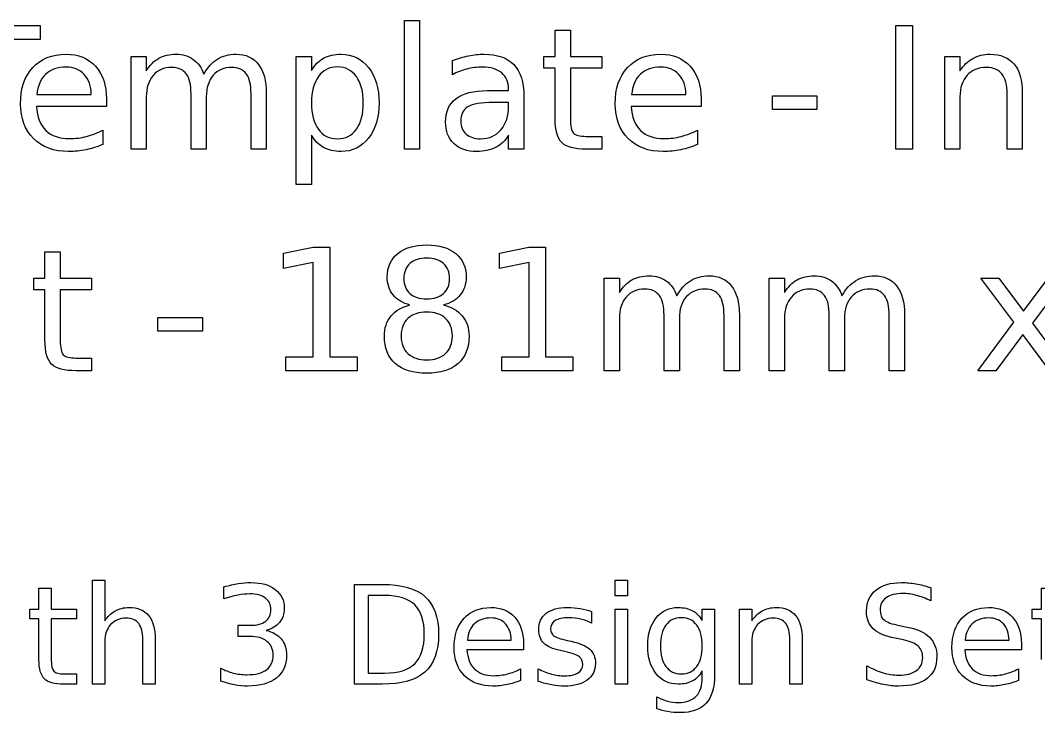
# Model space of a CAD drawing. Extents: x -140 to 352, y 0 to 216.
# Drawn here: x -78.82 to -34.74, y 185.63 to 215.6 of the extents above; entities that cross this region are included whole.
import ezdxf

# ---------------------------------------------------------------- set-up
doc = ezdxf.new("R2010")
doc.units = 0
doc.layers.add('Design_Template', color=7, linetype='CONTINUOUS')

msp = doc.modelspace()

# ---------------------------------------------------------------- linework, layer by layer
at = {"layer": 'Design_Template', "color": 7}
for points in [[(-62.196253, 215.602555), (-61.537, 215.602555), (-61.537, 210.027563), (-62.196253, 210.027563)], [(-82.486214, 215.376832), (-77.961014, 215.376832), (-77.961014, 214.767739), (-79.859949, 214.767739), (-79.859949, 210.027563), (-80.587278, 210.027563), (-80.587278, 214.767739), (-82.486214, 214.767739)], [(-40.913837, 215.376832), (-40.190092, 215.376832), (-40.190092, 210.027563), (-40.913837, 210.027563)], [(-46.263101, 212.331367), (-44.331918, 212.331367), (-44.331918, 211.743772), (-46.263101, 211.743772)], [(-67.323388, 201.041102), (-66.141028, 201.041102), (-66.141028, 205.122024), (-67.427292, 204.864055), (-67.427292, 205.523309), (-66.148197, 205.781277), (-65.424449, 205.781277), (-65.424449, 201.041102), (-64.242093, 201.041102), (-64.242093, 200.432009), (-67.323388, 200.432009)], [(-57.979183, 201.041102), (-56.796827, 201.041102), (-56.796827, 205.122024), (-58.083087, 204.864055), (-58.083087, 205.523309), (-56.803992, 205.781277), (-56.080247, 205.781277), (-56.080247, 201.041102), (-54.897891, 201.041102), (-54.897891, 200.432009), (-57.979183, 200.432009)], [(-33.550975, 204.444856), (-35.002049, 202.492176), (-33.475734, 200.432009), (-34.253223, 200.432009), (-35.421249, 202.008484), (-36.589275, 200.432009), (-37.366762, 200.432009), (-35.8082, 202.531588), (-37.234195, 204.444856), (-36.456708, 204.444856), (-35.392586, 203.015279), (-34.328464, 204.444856)], [(-72.862546, 202.735813), (-70.931366, 202.735813), (-70.931366, 202.148217), (-72.862546, 202.148217)], [(-53.073505, 191.365355), (-52.541032, 191.365355), (-52.541032, 190.691081), (-53.073505, 190.691081)], [(-53.073505, 190.103623), (-52.541032, 190.103623), (-52.541032, 186.862477), (-53.073505, 186.862477)]]:
    msp.add_lwpolyline(points, close=True, dxfattribs=at)
for points in [[(-55.671794, 211.349653), (-55.671794, 213.528056), (-56.155488, 213.528056), (-56.155488, 214.040411), (-55.671794, 214.040411), (-55.671794, 215.179772), (-55.00896, 215.179772)], [(-55.00896, 215.179772), (-55.00896, 214.040411), (-53.651041, 214.040411), (-53.651041, 213.528056), (-55.00896, 213.528056), (-55.00896, 211.349653)], [(-73.367734, 212.295539), (-73.367734, 210.027563), (-74.030572, 210.027563), (-74.030572, 214.040411), (-73.367734, 214.040411), (-73.367734, 213.416986)], [(-66.216265, 210.62949), (-66.216265, 208.501248), (-66.879103, 208.501248), (-66.879103, 214.040411), (-66.216265, 214.040411), (-66.216265, 213.431318)], [(-60.118177, 213.24859), (-60.118177, 213.857683)], [(-38.140665, 212.295539), (-38.140665, 210.027563), (-38.803502, 210.027563), (-38.803502, 214.040411), (-38.140665, 214.040411), (-38.140665, 213.416986)], [(-58.606193, 212.560673), (-57.681805, 212.560673), (-57.681805, 212.625165)], [(-75.094691, 212.1988), (-75.094691, 211.876339), (-78.125824, 211.876339)], [(-78.104326, 212.388694), (-75.753944, 212.392278)], [(-70.770133, 212.295539), (-70.770133, 210.027563), (-71.43297, 210.027563), (-71.43297, 212.428106)], [(-68.172531, 212.449603), (-68.172531, 210.027563), (-68.835369, 210.027563), (-68.835369, 212.428106)], [(-57.022552, 212.317036), (-57.022552, 210.027563), (-57.681805, 210.027563), (-57.681805, 210.636656)], [(-49.347981, 212.1988), (-49.347981, 211.876339), (-52.379114, 211.876339)], [(-52.357616, 212.388694), (-50.007234, 212.392278)], [(-35.44274, 212.449603), (-35.44274, 210.027563), (-36.101994, 210.027563), (-36.101994, 212.428106)], [(-57.681805, 211.897837), (-57.681805, 212.044735), (-58.337475, 212.044735)], [(-75.248756, 210.855213), (-75.248756, 210.231788)], [(-49.502046, 210.855213), (-49.502046, 210.231788)], [(-54.328208, 210.57933), (-53.651041, 210.57933), (-53.651041, 210.027563), (-54.328208, 210.027563)], [(-77.756791, 201.754099), (-77.756791, 203.932501), (-78.240481, 203.932501), (-78.240481, 204.444856), (-77.756791, 204.444856), (-77.756791, 205.584218), (-77.093953, 205.584218)], [(-77.093953, 205.584218), (-77.093953, 204.444856), (-75.736034, 204.444856), (-75.736034, 203.932501), (-77.093953, 203.932501), (-77.093953, 201.754099)], [(-52.88788, 202.699984), (-52.88788, 200.432009), (-53.550718, 200.432009), (-53.550718, 204.444856), (-52.88788, 204.444856), (-52.88788, 203.821431)], [(-45.736411, 202.699984), (-45.736411, 200.432009), (-46.399249, 200.432009), (-46.399249, 204.444856), (-45.736411, 204.444856), (-45.736411, 203.821431)], [(-50.290278, 202.699984), (-50.290278, 200.432009), (-50.953116, 200.432009), (-50.953116, 202.832551)], [(-47.692677, 202.854049), (-47.692677, 200.432009), (-48.355511, 200.432009), (-48.355511, 202.832551)], [(-43.13881, 202.699984), (-43.13881, 200.432009), (-43.801647, 200.432009), (-43.801647, 202.832551)], [(-40.541208, 202.854049), (-40.541208, 200.432009), (-41.204042, 200.432009), (-41.204042, 202.832551)], [(-76.413201, 200.983775), (-75.736034, 200.983775), (-75.736034, 200.432009), (-76.413201, 200.432009)], [(-75.165391, 188.694303), (-75.165391, 186.862477), (-75.700759, 186.862477), (-75.700759, 191.365355), (-75.165391, 191.365355), (-75.165391, 189.600088)], [(-78.01586, 187.930319), (-78.01586, 189.689798), (-78.406537, 189.689798), (-78.406537, 190.103623), (-78.01586, 190.103623), (-78.01586, 191.023877), (-77.480495, 191.023877)], [(-77.480495, 191.023877), (-77.480495, 190.103623), (-76.383713, 190.103623), (-76.383713, 189.689798), (-77.480495, 189.689798), (-77.480495, 187.930319)], [(-70.0085, 190.555068), (-70.0085, 191.075967)], [(-64.348067, 191.18304), (-63.147106, 191.18304)], [(-63.147106, 186.862477), (-64.348067, 186.862477), (-64.348067, 191.18304)], [(-39.405715, 191.04124), (-39.405715, 190.471146)], [(-34.619226, 187.930319), (-34.619226, 189.689798), (-35.0099, 189.689798), (-35.0099, 190.103623), (-34.619226, 190.103623), (-34.619226, 191.023877), (-34.083858, 191.023877)], [(-63.763504, 190.702656), (-63.763504, 187.342861), (-63.057394, 187.342861)], [(-63.057394, 190.702656), (-63.763504, 190.702656)], [(-54.09794, 190.008125), (-54.09794, 189.50459)], [(-49.29699, 189.611663), (-49.29699, 190.103623), (-48.764518, 190.103623), (-48.764518, 187.264726)], [(-47.152627, 188.694303), (-47.152627, 186.862477), (-47.687992, 186.862477), (-47.687992, 190.103623), (-47.152627, 190.103623), (-47.152627, 189.600088)], [(-68.888568, 188.931601), (-69.392101, 188.931601), (-69.392101, 189.411986), (-68.865415, 189.411986)], [(-40.774521, 189.406198), (-40.421468, 189.333851)], [(-72.9863, 188.81874), (-72.9863, 186.862477), (-73.518772, 186.862477), (-73.518772, 188.801377)], [(-59.468981, 188.769544), (-57.570596, 188.772437)], [(-55.151313, 188.757969), (-54.968997, 188.717454)], [(-44.973533, 188.81874), (-44.973533, 186.862477), (-45.506009, 186.862477), (-45.506009, 188.801377)], [(-40.592206, 188.778226), (-40.948151, 188.847679)], [(-37.915367, 188.769544), (-36.016981, 188.772437)], [(-57.038124, 188.616168), (-57.038124, 188.355719), (-59.486345, 188.355719)], [(-55.258388, 188.271797), (-55.443596, 188.315205)], [(-35.484506, 188.616168), (-35.484506, 188.355719), (-37.93273, 188.355719)], [(-70.138724, 186.992702), (-70.138724, 187.557008)], [(-57.162559, 187.530963), (-57.162559, 187.027428)], [(-56.401469, 186.981126), (-56.401469, 187.530963)], [(-49.29699, 187.169228), (-49.29699, 187.432571)], [(-42.169369, 187.053473), (-42.169369, 187.6554)], [(-35.608944, 187.530963), (-35.608944, 187.027428)], [(-76.930656, 187.308134), (-76.383713, 187.308134), (-76.383713, 186.862477), (-76.930656, 186.862477)], [(-51.270616, 185.800423), (-51.270616, 186.318427)]]:
    msp.add_lwpolyline(points, dxfattribs=at)
for points in [[(-78.283474, 213.556719), (-77.92757, 213.943668), (-77.448657, 214.137145), (-76.84673, 214.137149)], [(-76.84673, 214.137149), (-76.306909, 214.137145), (-75.880546, 213.962777), (-75.567635, 213.614046)], [(-73.367734, 213.416986), (-73.217253, 213.663008), (-73.036917, 213.844542), (-72.826718, 213.961587)], [(-72.826718, 213.961587), (-72.616522, 214.078624), (-72.366914, 214.137145), (-72.07789, 214.137149)], [(-72.07789, 214.137149), (-71.786485, 214.137145), (-71.539266, 214.063098), (-71.336232, 213.915009)], [(-71.336232, 213.915009), (-71.130816, 213.766912), (-70.979139, 213.551938), (-70.881205, 213.270087)], [(-70.881205, 213.270087), (-70.716394, 213.56627), (-70.519336, 213.784827), (-70.290023, 213.925758)], [(-70.290023, 213.925758), (-70.060725, 214.066681), (-69.790811, 214.137145), (-69.480289, 214.137149)], [(-69.480289, 214.137149), (-69.06229, 214.137145), (-68.739829, 213.990246), (-68.512905, 213.696452)], [(-66.216265, 213.431318), (-66.07773, 213.670174), (-65.903362, 213.84693), (-65.693163, 213.961587)], [(-65.693163, 213.961587), (-65.480579, 214.078624), (-65.227387, 214.137145), (-64.933587, 214.137149)], [(-64.933587, 214.137149), (-64.446316, 214.137145), (-64.051004, 213.943668), (-63.74765, 213.556719)], [(-60.118177, 213.857683), (-59.87693, 213.950834), (-59.642844, 214.020103), (-59.415927, 214.065491)], [(-59.415927, 214.065491), (-59.189013, 214.113259), (-58.968068, 214.137145), (-58.753093, 214.137149)], [(-58.753093, 214.137149), (-58.172664, 214.137145), (-57.739135, 213.986663), (-57.4525, 213.685703)], [(-52.53676, 213.556719), (-52.18086, 213.943668), (-51.701947, 214.137145), (-51.10002, 214.137149)], [(-51.10002, 214.137149), (-50.560199, 214.137145), (-50.133832, 213.962777), (-49.820922, 213.614046)], [(-38.140665, 213.416986), (-37.983019, 213.658231), (-37.797902, 213.83857), (-37.585315, 213.958004)], [(-37.585315, 213.958004), (-37.370343, 214.07743), (-37.123123, 214.137145), (-36.843656, 214.137149)], [(-36.843656, 214.137149), (-36.38266, 214.137145), (-36.033925, 213.993829), (-35.797448, 213.707201)], [(-78.813741, 211.994575), (-78.813741, 212.651437), (-78.636985, 213.172151), (-78.283474, 213.556719)], [(-76.839565, 213.578216), (-77.20741, 213.578213), (-77.502403, 213.474309), (-77.72454, 213.266504)], [(-76.05849, 213.255756), (-76.25436, 213.470726), (-76.514717, 213.578213), (-76.839565, 213.578216)], [(-75.567635, 213.614046), (-75.252344, 213.267695), (-75.094694, 212.795947), (-75.094691, 212.1988)], [(-72.267784, 213.563885), (-72.604581, 213.563881), (-72.872103, 213.449229), (-73.070353, 213.219926)], [(-71.637193, 213.284419), (-71.773348, 213.470726), (-71.983544, 213.563881), (-72.267784, 213.563885)], [(-69.663017, 213.563885), (-70.004591, 213.563881), (-70.274505, 213.450423), (-70.472752, 213.22351)], [(-69.039592, 213.284419), (-69.17575, 213.470726), (-69.383557, 213.563881), (-69.663017, 213.563885)], [(-68.512905, 213.696452), (-68.285995, 213.405039), (-68.172538, 212.989424), (-68.172531, 212.449603)], [(-65.09482, 213.585382), (-65.443555, 213.585379), (-65.718245, 213.44684), (-65.918884, 213.169766)], [(-64.274333, 213.169766), (-64.472591, 213.44684), (-64.746085, 213.585379), (-65.09482, 213.585382)], [(-63.74765, 213.556719), (-63.441912, 213.169763), (-63.289042, 212.660992), (-63.289039, 212.030404)], [(-59.491167, 213.49581), (-59.708531, 213.440869), (-59.917535, 213.358462), (-60.118177, 213.24859)], [(-58.821165, 213.578216), (-59.050474, 213.578213), (-59.273807, 213.550746), (-59.491167, 213.49581)], [(-57.982767, 213.327414), (-58.181025, 213.494612), (-58.460488, 213.578213), (-58.821165, 213.578216)], [(-57.4525, 213.685703), (-57.165871, 213.384736), (-57.022555, 212.928514), (-57.022552, 212.317036)], [(-53.067031, 211.994575), (-53.067031, 212.651437), (-52.890275, 213.172151), (-52.53676, 213.556719)], [(-51.092851, 213.578216), (-51.4607, 213.578213), (-51.755689, 213.474309), (-51.97783, 213.266504)], [(-50.31178, 213.255756), (-50.50765, 213.470726), (-50.768007, 213.578213), (-51.092851, 213.578216)], [(-49.820922, 213.614046), (-49.50563, 213.267695), (-49.347984, 212.795947), (-49.347981, 212.1988)], [(-36.990553, 213.563885), (-37.346456, 213.563881), (-37.627119, 213.450423), (-37.832534, 213.22351)], [(-36.324134, 213.280836), (-36.47223, 213.469532), (-36.694371, 213.563881), (-36.990553, 213.563885)], [(-35.797448, 213.707201), (-35.560981, 213.422954), (-35.442747, 213.003755), (-35.44274, 212.449603)], [(-77.72454, 213.266504), (-77.944292, 213.058693), (-78.070886, 212.76609), (-78.104326, 212.388694)], [(-75.753944, 212.392277), (-75.758742, 212.752953), (-75.86024, 213.040778), (-76.05849, 213.255756)], [(-73.070353, 213.219926), (-73.268611, 212.993007), (-73.367738, 212.684878), (-73.367734, 212.295539)], [(-71.43297, 212.428106), (-71.432974, 212.815056), (-71.501049, 213.100493), (-71.637193, 213.284419)], [(-70.472752, 213.22351), (-70.671009, 212.996589), (-70.770136, 212.687266), (-70.770133, 212.295539)], [(-68.835369, 212.428106), (-68.835372, 212.812667), (-68.903448, 213.098105), (-69.039592, 213.284419)], [(-65.918884, 213.169766), (-66.117142, 212.895074), (-66.216269, 212.515287), (-66.216265, 212.030404)], [(-63.973371, 212.030404), (-63.973375, 212.515287), (-64.073694, 212.895074), (-64.274333, 213.169766)], [(-57.681805, 212.625165), (-57.681809, 212.928514), (-57.782128, 213.162597), (-57.982767, 213.327414)], [(-51.97783, 213.266504), (-52.197582, 213.058693), (-52.324176, 212.76609), (-52.357616, 212.388694)], [(-50.007234, 212.392277), (-50.012032, 212.752953), (-50.11353, 213.040778), (-50.31178, 213.255756)], [(-37.832534, 213.22351), (-38.037957, 212.996589), (-38.140665, 212.687266), (-38.140665, 212.295539)], [(-36.101994, 212.428106), (-36.101997, 212.80789), (-36.176045, 213.092133), (-36.324134, 213.280836)], [(-59.960528, 212.216715), (-59.657178, 212.446018), (-59.205731, 212.56067), (-58.606193, 212.560673)], [(-60.411974, 211.195588), (-60.411974, 211.647032), (-60.261493, 211.987407), (-59.960528, 212.216715)], [(-78.254811, 210.482591), (-78.627432, 210.855212), (-78.813741, 211.359206), (-78.813741, 211.994575)], [(-78.125824, 211.876339), (-78.097144, 211.422504), (-77.961014, 211.076157), (-77.717375, 210.837298)], [(-66.216265, 212.030404), (-66.216269, 211.545517), (-66.117142, 211.164535), (-65.918884, 210.887459)], [(-64.274333, 210.887459), (-64.073694, 211.164535), (-63.973375, 211.545517), (-63.973371, 212.030404)], [(-63.289039, 212.030404), (-63.289042, 211.399812), (-63.441912, 210.891041), (-63.74765, 210.504089)], [(-59.44459, 211.862007), (-59.650013, 211.740187), (-59.75272, 211.532379), (-59.75272, 211.238583)], [(-58.337475, 212.044735), (-58.870134, 212.044734), (-59.239171, 211.983824), (-59.44459, 211.862007)], [(-58.015015, 210.862379), (-57.792878, 211.122735), (-57.681809, 211.467887), (-57.681805, 211.897837)], [(-52.508097, 210.482591), (-52.880719, 210.855212), (-53.067031, 211.359206), (-53.067031, 211.994575)], [(-52.379114, 211.876339), (-52.350469, 211.422504), (-52.2143, 211.076157), (-51.970661, 210.837298)], [(-60.050101, 210.267617), (-60.291349, 210.499311), (-60.411974, 210.808635), (-60.411974, 211.195588)], [(-59.75272, 211.238583), (-59.75272, 211.004499), (-59.676288, 210.818189), (-59.523415, 210.679651)], [(-55.381581, 210.310612), (-55.575059, 210.5017), (-55.671798, 210.848046), (-55.671794, 211.349653)], [(-55.00896, 211.349653), (-55.00896, 211.022414), (-54.964771, 210.812217), (-54.876393, 210.719063)], [(-77.717375, 210.837298), (-77.471351, 210.600827), (-77.129781, 210.482591), (-76.692665, 210.482591)], [(-75.958171, 210.575747), (-75.719312, 210.63785), (-75.482842, 210.731005), (-75.248756, 210.855213)], [(-65.918884, 210.887459), (-65.718245, 210.61277), (-65.443555, 210.475425), (-65.09482, 210.475425)], [(-65.09482, 210.475425), (-64.746085, 210.475425), (-64.472591, 210.61277), (-64.274333, 210.887459)], [(-58.892825, 210.475425), (-58.527371, 210.475425), (-58.234767, 210.604409), (-58.015015, 210.862379)], [(-51.970661, 210.837298), (-51.724638, 210.600827), (-51.383068, 210.482591), (-50.945955, 210.482591)], [(-50.211461, 210.575747), (-49.972602, 210.63785), (-49.736132, 210.731005), (-49.502046, 210.855213)], [(-76.732077, 209.923659), (-77.372224, 209.923659), (-77.879801, 210.10997), (-78.254811, 210.482591)], [(-76.692665, 210.482591), (-76.439476, 210.482591), (-76.194645, 210.513643), (-75.958171, 210.575747)], [(-65.693163, 210.095638), (-65.903362, 210.212679), (-66.07773, 210.39063), (-66.216265, 210.62949)], [(-63.74765, 210.504089), (-64.051004, 210.117135), (-64.446316, 209.923659), (-64.933587, 209.923659)], [(-59.523415, 210.679651), (-59.368157, 210.5435), (-59.157962, 210.475425), (-58.892825, 210.475425)], [(-57.681805, 210.636656), (-57.83229, 210.393019), (-58.019795, 210.212679), (-58.24432, 210.095638)], [(-54.328208, 210.027563), (-54.836981, 210.027563), (-55.188104, 210.121913), (-55.381581, 210.310612)], [(-54.876393, 210.719063), (-54.785627, 210.625907), (-54.602899, 210.579329), (-54.328208, 210.57933)], [(-50.985367, 209.923659), (-51.625511, 209.923659), (-52.133087, 210.10997), (-52.508097, 210.482591)], [(-50.945955, 210.482591), (-50.692766, 210.482591), (-50.447935, 210.513643), (-50.211461, 210.575747)], [(-75.976085, 210.002483), (-76.2245, 209.949934), (-76.4765, 209.923659), (-76.732077, 209.923659)], [(-75.248756, 210.231788), (-75.48523, 210.131467), (-75.727673, 210.055032), (-75.976085, 210.002483)], [(-64.933587, 209.923659), (-65.227387, 209.923659), (-65.480579, 209.980985), (-65.693163, 210.095638)], [(-59.068388, 209.923659), (-59.479226, 209.923659), (-59.806466, 210.038312), (-60.050101, 210.267617)], [(-58.24432, 210.095638), (-58.468849, 209.980985), (-58.74354, 209.923659), (-59.068388, 209.923659)], [(-50.229375, 210.002483), (-50.47779, 209.949934), (-50.729787, 209.923659), (-50.985367, 209.923659)], [(-49.502046, 210.231788), (-49.73852, 210.131467), (-49.980963, 210.055032), (-50.229375, 210.002483)], [(-62.482885, 205.505394), (-62.177147, 205.753803), (-61.75914, 205.878011), (-61.22887, 205.878016)], [(-61.22887, 205.878016), (-60.696217, 205.878011), (-60.278211, 205.753803), (-59.974857, 205.505394)], [(-62.937916, 204.491434), (-62.937916, 204.918989), (-62.786239, 205.256975), (-62.482885, 205.505394)], [(-59.974857, 205.505394), (-59.671507, 205.256975), (-59.519831, 204.918989), (-59.519827, 204.491434)], [(-61.959783, 205.071864), (-62.131762, 204.9166), (-62.217752, 204.700432), (-62.217752, 204.423359)], [(-61.22887, 205.304752), (-61.54178, 205.304747), (-61.785415, 205.227118), (-61.959783, 205.071864)], [(-60.501544, 205.071864), (-60.675912, 205.227118), (-60.918355, 205.304747), (-61.22887, 205.304752)], [(-60.236407, 204.423359), (-60.23641, 204.700432), (-60.324788, 204.9166), (-60.501544, 205.071864)], [(-62.679947, 203.713945), (-62.851926, 203.926526), (-62.937916, 204.185689), (-62.937916, 204.491434)], [(-62.217752, 204.423359), (-62.217752, 204.146277), (-62.131762, 203.930109), (-61.959783, 203.774854)], [(-60.501544, 203.774854), (-60.324788, 203.930109), (-60.23641, 204.146277), (-60.236407, 204.423359)], [(-59.519827, 204.491434), (-59.519831, 204.185689), (-59.607016, 203.926526), (-59.78138, 203.713945)], [(-52.88788, 203.821431), (-52.737399, 204.067454), (-52.557063, 204.248987), (-52.346864, 204.366032)], [(-52.346864, 204.366032), (-52.136668, 204.48307), (-51.88706, 204.54159), (-51.598036, 204.541594)], [(-51.598036, 204.541594), (-51.306631, 204.54159), (-51.059412, 204.467544), (-50.856377, 204.319455)], [(-50.856377, 204.319455), (-50.650962, 204.171358), (-50.499285, 203.956384), (-50.401347, 203.674533)], [(-50.401347, 203.674533), (-50.23654, 203.970715), (-50.039478, 204.189272), (-49.810169, 204.330203)], [(-49.810169, 204.330203), (-49.580871, 204.471127), (-49.310957, 204.54159), (-49.000435, 204.541594)], [(-49.000435, 204.541594), (-48.582435, 204.54159), (-48.259975, 204.394691), (-48.033051, 204.100898)], [(-45.736411, 203.821431), (-45.58593, 204.067454), (-45.405594, 204.248987), (-45.195395, 204.366032)], [(-45.195395, 204.366032), (-44.985199, 204.48307), (-44.735591, 204.54159), (-44.446567, 204.541594)], [(-44.446567, 204.541594), (-44.155162, 204.54159), (-43.907943, 204.467544), (-43.704909, 204.319455)], [(-43.704909, 204.319455), (-43.499493, 204.171358), (-43.347816, 203.956384), (-43.249878, 203.674533)], [(-43.249878, 203.674533), (-43.085071, 203.970715), (-42.888009, 204.189272), (-42.6587, 204.330203)], [(-42.6587, 204.330203), (-42.429398, 204.471127), (-42.159488, 204.54159), (-41.848966, 204.541594)], [(-41.848966, 204.541594), (-41.430967, 204.54159), (-41.108507, 204.394691), (-40.881582, 204.100898)], [(-61.952618, 203.280414), (-62.263136, 203.356846), (-62.505579, 203.501356), (-62.679947, 203.713945)], [(-61.959783, 203.774854), (-61.785415, 203.619592), (-61.54178, 203.541962), (-61.22887, 203.541965)], [(-61.22887, 203.541965), (-60.918355, 203.541962), (-60.675912, 203.619592), (-60.501544, 203.774854)], [(-59.78138, 203.713945), (-59.953363, 203.501356), (-60.193417, 203.356846), (-60.501544, 203.280414)], [(-51.787929, 203.968331), (-52.124726, 203.968327), (-52.392248, 203.853674), (-52.590499, 203.624372)], [(-51.157339, 203.688864), (-51.293494, 203.875172), (-51.503689, 203.968327), (-51.787929, 203.968331)], [(-50.953116, 202.832551), (-50.95312, 203.219502), (-51.021192, 203.504939), (-51.157339, 203.688864)], [(-49.183163, 203.968331), (-49.524737, 203.968327), (-49.794647, 203.854868), (-49.992897, 203.627955)], [(-48.559738, 203.688864), (-48.695892, 203.875172), (-48.903703, 203.968327), (-49.183163, 203.968331)], [(-48.355511, 202.832551), (-48.355518, 203.217113), (-48.423594, 203.50255), (-48.559738, 203.688864)], [(-48.033051, 204.100898), (-47.806141, 203.809485), (-47.692684, 203.393869), (-47.692677, 202.854049)], [(-44.636461, 203.968331), (-44.973258, 203.968327), (-45.24078, 203.853674), (-45.43903, 203.624372)], [(-44.00587, 203.688864), (-44.142025, 203.875172), (-44.352221, 203.968327), (-44.636461, 203.968331)], [(-43.801647, 202.832551), (-43.801647, 203.219502), (-43.869723, 203.504939), (-44.00587, 203.688864)], [(-42.031694, 203.968331), (-42.373268, 203.968327), (-42.643178, 203.854868), (-42.841429, 203.627955)], [(-41.408269, 203.688864), (-41.544423, 203.875172), (-41.752234, 203.968327), (-42.031694, 203.968331)], [(-41.204042, 202.832551), (-41.204049, 203.217113), (-41.272125, 203.50255), (-41.408269, 203.688864)], [(-40.881582, 204.100898), (-40.654672, 203.809485), (-40.541215, 203.393869), (-40.541208, 202.854049)], [(-62.769517, 202.803888), (-62.573655, 203.040357), (-62.301353, 203.199198), (-61.952618, 203.280414)], [(-60.501544, 203.280414), (-60.152809, 203.199198), (-59.881706, 203.040357), (-59.688226, 202.803888)], [(-52.590499, 203.624372), (-52.788756, 203.397452), (-52.887884, 203.089323), (-52.88788, 202.699984)], [(-49.992897, 203.627955), (-50.191155, 203.401035), (-50.290282, 203.091712), (-50.290278, 202.699984)], [(-45.43903, 203.624372), (-45.637288, 203.397452), (-45.736411, 203.089323), (-45.736411, 202.699984)], [(-42.841429, 203.627955), (-43.039686, 203.401035), (-43.138813, 203.091712), (-43.13881, 202.699984)], [(-63.063318, 201.936826), (-63.063318, 202.278394), (-62.965383, 202.567415), (-62.769517, 202.803888)], [(-61.22887, 202.972284), (-61.572831, 202.972282), (-61.843938, 202.880321), (-62.042188, 202.696401)], [(-60.415555, 202.696401), (-60.61142, 202.880321), (-60.882526, 202.972282), (-61.22887, 202.972284)], [(-59.688226, 202.803888), (-59.492363, 202.567415), (-59.394432, 202.278394), (-59.394425, 201.936826)], [(-62.042188, 202.696401), (-62.238057, 202.512477), (-62.335989, 202.259286), (-62.335989, 201.936826)], [(-60.118173, 201.936826), (-60.118177, 202.259286), (-60.217304, 202.512477), (-60.415555, 202.696401)], [(-62.590373, 200.743721), (-62.905668, 201.020798), (-63.063318, 201.418499), (-63.063318, 201.936826)], [(-62.335989, 201.936826), (-62.335989, 201.614364), (-62.238057, 201.361173), (-62.042188, 201.177252)], [(-60.415555, 201.177252), (-60.217304, 201.363562), (-60.118177, 201.616753), (-60.118173, 201.936826)], [(-59.394425, 201.936826), (-59.394432, 201.418499), (-59.553274, 201.020798), (-59.870954, 200.743721)], [(-77.466575, 200.715058), (-77.660052, 200.906145), (-77.756791, 201.252492), (-77.756791, 201.754099)], [(-77.093953, 201.754099), (-77.093957, 201.42686), (-77.049768, 201.216663), (-76.961386, 201.123508)], [(-76.961386, 201.123508), (-76.87062, 201.030352), (-76.687895, 200.983775), (-76.413201, 200.983775)], [(-62.042188, 201.177252), (-61.843938, 200.993329), (-61.572831, 200.901368), (-61.22887, 200.901368)], [(-61.22887, 200.901368), (-60.884915, 200.901368), (-60.613809, 200.993329), (-60.415555, 201.177252)], [(-76.413201, 200.432009), (-76.921977, 200.432009), (-77.273101, 200.526358), (-77.466575, 200.715058)], [(-61.22887, 200.328105), (-61.818859, 200.328105), (-62.27269, 200.466643), (-62.590373, 200.743721)], [(-59.870954, 200.743721), (-60.186252, 200.466643), (-60.638891, 200.328105), (-61.22887, 200.328105)], [(-70.0085, 191.075967), (-69.786634, 191.137699), (-69.57924, 191.184001), (-69.386312, 191.214873)], [(-69.386312, 191.214873), (-69.191459, 191.245737), (-69.00818, 191.261171), (-68.836476, 191.261175)], [(-68.836476, 191.261175), (-68.392749, 191.261171), (-68.041626, 191.159885), (-67.783103, 190.957318)], [(-67.783103, 190.957318), (-67.524588, 190.756671), (-67.395326, 190.484647), (-67.395323, 190.141243)], [(-63.147106, 191.18304), (-62.309812, 191.183036), (-61.695344, 191.008439), (-61.303704, 190.659248)], [(-42.186733, 190.028382), (-42.186733, 190.410371), (-42.052653, 190.711334), (-41.784485, 190.931273)], [(-41.784485, 190.931273), (-41.514391, 191.151203), (-41.143008, 191.261171), (-40.670339, 191.261175)], [(-40.670339, 191.261175), (-40.46777, 191.261171), (-40.261342, 191.242843), (-40.051052, 191.206191)], [(-40.051052, 191.206191), (-39.840764, 191.169531), (-39.625651, 191.114548), (-39.405715, 191.04124)], [(-69.403676, 190.717126), (-69.586958, 190.682395), (-69.788564, 190.628376), (-70.0085, 190.555068)], [(-68.888568, 190.769215), (-69.048697, 190.769212), (-69.220401, 190.751848), (-69.403676, 190.717126)], [(-68.214293, 190.589795), (-68.370563, 190.709405), (-68.595321, 190.769212), (-68.888568, 190.769215)], [(-67.976993, 190.080472), (-67.976997, 190.302333), (-68.056097, 190.472107), (-68.214293, 190.589795)], [(-61.749361, 190.297513), (-62.025248, 190.567605), (-62.46126, 190.702652), (-63.057394, 190.702656)], [(-61.303704, 190.659248), (-60.912068, 190.311979), (-60.716252, 189.76793), (-60.716245, 189.0271)], [(-41.341721, 190.60137), (-41.513425, 190.477895), (-41.599277, 190.302333), (-41.599277, 190.074684)], [(-40.60378, 190.786579), (-40.922109, 190.786575), (-41.168091, 190.724839), (-41.341721, 190.60137)], [(-40.033688, 190.708444), (-40.230474, 190.76053), (-40.420505, 190.786575), (-40.60378, 190.786579)], [(-39.405715, 190.471146), (-39.627581, 190.577251), (-39.836905, 190.65635), (-40.033688, 190.708444)], [(-75.165391, 189.600088), (-75.038063, 189.794939), (-74.888545, 189.940598), (-74.716841, 190.037064)], [(-74.716841, 190.037064), (-74.543207, 190.133523), (-74.343532, 190.181754), (-74.117807, 190.181758)], [(-74.117807, 190.181758), (-73.745464, 190.181754), (-73.463792, 190.065999), (-73.272795, 189.834492)], [(-68.205611, 189.582725), (-68.0532, 189.698477), (-67.976997, 189.864393), (-67.976993, 190.080472)], [(-67.395323, 190.141243), (-67.395326, 189.902013), (-67.463815, 189.699442), (-67.600791, 189.533529)], [(-61.332643, 189.0271), (-61.332646, 189.605873), (-61.471552, 190.029344), (-61.749361, 190.297513)], [(-59.613677, 189.712949), (-59.326219, 190.025485), (-58.939402, 190.181754), (-58.453232, 190.181758)], [(-58.453232, 190.181758), (-58.017219, 190.181754), (-57.672848, 190.040919), (-57.420115, 189.759251)], [(-56.054202, 189.932884), (-55.838129, 190.098797), (-55.531378, 190.181754), (-55.133949, 190.181758)], [(-55.133949, 190.181758), (-54.937166, 190.181754), (-54.751958, 190.167285), (-54.578324, 190.13835)], [(-54.578324, 190.13835), (-54.404694, 190.109408), (-54.244565, 190.065999), (-54.09794, 190.008125)], [(-51.296662, 189.727419), (-51.053577, 190.030308), (-50.733321, 190.181754), (-50.335893, 190.181758)], [(-50.335893, 190.181758), (-50.096667, 190.181754), (-49.891202, 190.134488), (-49.719498, 190.039958)], [(-49.719498, 190.039958), (-49.547798, 189.945421), (-49.406962, 189.802657), (-49.29699, 189.611663)], [(-47.152627, 189.600088), (-47.025295, 189.794939), (-46.875778, 189.940598), (-46.704074, 190.037064)], [(-46.704074, 190.037064), (-46.530443, 190.133523), (-46.330764, 190.181754), (-46.105039, 190.181758)], [(-46.105039, 190.181758), (-45.732696, 190.181754), (-45.451028, 190.065999), (-45.260027, 189.834492)], [(-41.894453, 189.255716), (-42.089306, 189.440922), (-42.186733, 189.698477), (-42.186733, 190.028382)], [(-41.599277, 190.074684), (-41.599277, 189.883685), (-41.542363, 189.738991), (-41.428536, 189.640602)], [(-38.060062, 189.712949), (-37.772601, 190.025485), (-37.385787, 190.181754), (-36.899614, 190.181758)], [(-36.899614, 190.181758), (-36.463605, 190.181754), (-36.119234, 190.040919), (-35.8665, 189.759251)], [(-74.236457, 189.718737), (-74.523917, 189.718734), (-74.750602, 189.627095), (-74.916517, 189.443818)], [(-73.698195, 189.49012), (-73.817812, 189.642529), (-73.997231, 189.718734), (-74.236457, 189.718737)], [(-73.272795, 189.834492), (-73.081801, 189.604908), (-72.986304, 189.266325), (-72.9863, 188.81874)], [(-68.865415, 189.411986), (-68.577957, 189.411983), (-68.358025, 189.468896), (-68.205611, 189.582725)], [(-60.04197, 188.451217), (-60.04197, 188.98176), (-59.899204, 189.402337), (-59.613677, 189.712949)], [(-58.447443, 189.730312), (-58.744548, 189.73031), (-58.982811, 189.646387), (-59.16223, 189.478545)], [(-57.816577, 189.469863), (-57.974777, 189.643493), (-58.185068, 189.73031), (-58.447443, 189.730312)], [(-57.420115, 189.759251), (-57.165455, 189.479507), (-57.038127, 189.09848), (-57.038124, 188.616168)], [(-56.378316, 189.226777), (-56.37832, 189.531597), (-56.270282, 189.766965), (-56.054202, 189.932884)], [(-55.666425, 189.614557), (-55.797612, 189.533526), (-55.863208, 189.411983), (-55.863208, 189.249928)], [(-55.070283, 189.7361), (-55.334591, 189.736097), (-55.533308, 189.695583), (-55.666425, 189.614557)], [(-54.566749, 189.678223), (-54.728808, 189.716805), (-54.896653, 189.736097), (-55.070283, 189.7361)], [(-54.09794, 189.50459), (-54.248424, 189.581757), (-54.404694, 189.639635), (-54.566749, 189.678223)], [(-51.661293, 188.52067), (-51.661293, 189.022274), (-51.53975, 189.424523), (-51.296662, 189.727419)], [(-50.205668, 189.7361), (-50.491199, 189.736097), (-50.714028, 189.629988), (-50.874154, 189.417773)], [(-49.537183, 189.417773), (-49.695382, 189.629988), (-49.918211, 189.736097), (-50.205668, 189.7361)], [(-46.223689, 189.718737), (-46.51115, 189.718734), (-46.737838, 189.627095), (-46.903753, 189.443818)], [(-45.685428, 189.49012), (-45.805044, 189.642529), (-45.984463, 189.718734), (-46.223689, 189.718737)], [(-45.260027, 189.834492), (-45.069033, 189.604908), (-44.973536, 189.266325), (-44.973533, 188.81874)], [(-41.428536, 189.640602), (-41.312782, 189.544137), (-41.094776, 189.466002), (-40.774521, 189.406198)], [(-38.488355, 188.451217), (-38.488355, 188.98176), (-38.34559, 189.402337), (-38.060062, 189.712949)], [(-36.893828, 189.730312), (-37.190934, 189.73031), (-37.429197, 189.646387), (-37.608616, 189.478545)], [(-36.262959, 189.469863), (-36.421162, 189.643493), (-36.63145, 189.73031), (-36.893828, 189.730312)], [(-35.8665, 189.759251), (-35.611841, 189.479507), (-35.484509, 189.09848), (-35.484506, 188.616168)], [(-74.916517, 189.443818), (-75.082435, 189.260537), (-75.165391, 189.010699), (-75.165391, 188.694303)], [(-73.518772, 188.801377), (-73.518776, 189.108126), (-73.578582, 189.337707), (-73.698195, 189.49012)], [(-67.600791, 189.533529), (-67.737768, 189.369539), (-67.932625, 189.255714), (-68.185355, 189.192051)], [(-68.185355, 189.192051), (-67.905616, 189.132242), (-67.68761, 189.007805), (-67.531336, 188.81874)], [(-59.16223, 189.478545), (-59.339723, 189.310697), (-59.441973, 189.074364), (-59.468981, 188.769544)], [(-57.570596, 188.772438), (-57.574476, 189.063753), (-57.656451, 189.296228), (-57.816577, 189.469863)], [(-56.158384, 188.633532), (-56.305005, 188.778224), (-56.37832, 188.975972), (-56.378316, 189.226777)], [(-55.863208, 189.249928), (-55.863208, 189.126454), (-55.815943, 189.029027), (-55.721409, 188.957646)], [(-50.874154, 189.417773), (-51.032357, 189.205553), (-51.111453, 188.906519), (-51.111453, 188.52067)], [(-49.29699, 188.52067), (-49.296994, 188.906519), (-49.377057, 189.205553), (-49.537183, 189.417773)], [(-46.903753, 189.443818), (-47.069668, 189.260537), (-47.152627, 189.010699), (-47.152627, 188.694303)], [(-45.506009, 188.801377), (-45.506012, 189.108126), (-45.565818, 189.337707), (-45.685428, 189.49012)], [(-40.948151, 188.847679), (-41.384167, 188.934493), (-41.6996, 189.070505), (-41.894453, 189.255716)], [(-40.421468, 189.333851), (-39.98546, 189.250891), (-39.664238, 189.104267), (-39.457803, 188.893981)], [(-37.608616, 189.478545), (-37.786109, 189.310697), (-37.888358, 189.074364), (-37.915367, 188.769544)], [(-36.016981, 188.772438), (-36.020827, 189.063753), (-36.102837, 189.296228), (-36.262959, 189.469863)], [(-68.144838, 188.71456), (-68.322331, 188.859252), (-68.570242, 188.931599), (-68.888568, 188.931601)], [(-67.875707, 188.118421), (-67.875711, 188.373081), (-67.965422, 188.571794), (-68.144838, 188.71456)], [(-67.531336, 188.81874), (-67.37314, 188.629671), (-67.29404, 188.396232), (-67.294037, 188.118421)], [(-61.749361, 187.748004), (-61.471552, 188.018099), (-61.332646, 188.444463), (-61.332643, 189.0271)], [(-60.716245, 189.0271), (-60.716252, 188.282406), (-60.913035, 187.735463), (-61.306597, 187.386269)], [(-55.721409, 188.957646), (-55.626875, 188.888191), (-55.436844, 188.821632), (-55.151313, 188.757969)], [(-54.968997, 188.717454), (-54.590865, 188.636424), (-54.322701, 188.521633), (-54.164498, 188.373083)], [(-39.952658, 188.509095), (-40.08192, 188.628707), (-40.295103, 188.718417), (-40.592206, 188.778226)], [(-39.457803, 188.893981), (-39.249449, 188.68562), (-39.14527, 188.405878), (-39.145266, 188.054756)], [(-59.590524, 187.23), (-59.891489, 187.530963), (-60.04197, 187.938035), (-60.04197, 188.451217)], [(-59.486345, 188.355719), (-59.463203, 187.98916), (-59.353228, 187.709418), (-59.156441, 187.516494)], [(-55.443596, 188.315205), (-55.773496, 188.384657), (-56.011759, 188.490765), (-56.158384, 188.633532)], [(-54.618837, 188.048968), (-54.715304, 188.126137), (-54.928484, 188.200413), (-55.258388, 188.271797)], [(-54.164498, 188.373083), (-54.004376, 188.226458), (-53.924309, 188.020993), (-53.924306, 187.756686)], [(-51.296662, 187.316816), (-51.53975, 187.619708), (-51.661293, 188.020993), (-51.661293, 188.52067)], [(-51.111453, 188.52067), (-51.111453, 188.136748), (-51.032357, 187.838678), (-50.874154, 187.626461)], [(-49.537183, 187.626461), (-49.377057, 187.838678), (-49.296994, 188.136748), (-49.29699, 188.52067)], [(-39.755875, 188.011347), (-39.755875, 188.223564), (-39.821471, 188.38948), (-39.952658, 188.509095)], [(-38.036909, 187.23), (-38.337875, 187.530963), (-38.488355, 187.938035), (-38.488355, 188.451217)], [(-37.93273, 188.355719), (-37.909588, 187.98916), (-37.799613, 187.709418), (-37.602827, 187.516494)], [(-77.781457, 187.091094), (-77.937727, 187.245433), (-78.015864, 187.525175), (-78.01586, 187.930319)], [(-77.480495, 187.930319), (-77.480495, 187.66601), (-77.444805, 187.496236), (-77.37342, 187.420996)], [(-68.165095, 187.487555), (-67.972174, 187.632248), (-67.875711, 187.842537), (-67.875707, 188.118421)], [(-67.294037, 188.118421), (-67.29404, 187.692055), (-67.440665, 187.362153), (-67.733908, 187.128714)], [(-54.471252, 187.716172), (-54.471252, 187.860865), (-54.520447, 187.971797), (-54.618837, 188.048968)], [(-40.027899, 187.449935), (-39.846553, 187.581123), (-39.755875, 187.768261), (-39.755875, 188.011347)], [(-39.145266, 188.054756), (-39.14527, 187.636107), (-39.286106, 187.318745), (-39.567771, 187.102669)], [(-77.37342, 187.420996), (-77.300109, 187.345755), (-77.152521, 187.308134), (-76.930656, 187.308134)], [(-70.138724, 187.557008), (-69.976665, 187.462474), (-69.799175, 187.391092), (-69.606248, 187.342861)], [(-69.001428, 187.270514), (-68.634871, 187.270514), (-68.356095, 187.342861), (-68.165095, 187.487555)], [(-61.306597, 187.386269), (-61.70017, 187.037074), (-62.313672, 186.862477), (-63.147106, 186.862477)], [(-63.057394, 187.342861), (-62.46126, 187.342861), (-62.025248, 187.477908), (-61.749361, 187.748004)], [(-59.156441, 187.516494), (-58.957732, 187.325497), (-58.681849, 187.229999), (-58.328793, 187.23)], [(-57.735548, 187.305241), (-57.542624, 187.355401), (-57.35163, 187.430641), (-57.162559, 187.530963)], [(-56.401469, 187.530963), (-56.204686, 187.428712), (-56.010796, 187.351542), (-55.819798, 187.299453)], [(-54.673821, 187.351543), (-54.538778, 187.438358), (-54.471252, 187.559901), (-54.471252, 187.716172)], [(-53.924306, 187.756686), (-53.924309, 187.455722), (-54.043922, 187.217459), (-54.283148, 187.041898)], [(-50.874154, 187.626461), (-50.714028, 187.414243), (-50.491199, 187.308134), (-50.205668, 187.308134)], [(-50.205668, 187.308134), (-49.918211, 187.308134), (-49.695382, 187.414243), (-49.537183, 187.626461)], [(-49.29699, 187.432571), (-49.406962, 187.241575), (-49.547798, 187.09881), (-49.719498, 187.004277)], [(-42.169369, 187.6554), (-41.932073, 187.522281), (-41.6996, 187.42196), (-41.471945, 187.354436)], [(-40.800563, 187.253151), (-40.466807, 187.25315), (-40.209251, 187.318745), (-40.027899, 187.449935)], [(-37.602827, 187.516494), (-37.404114, 187.325497), (-37.128231, 187.229999), (-36.775178, 187.23)], [(-36.181933, 187.305241), (-35.98901, 187.355401), (-35.798012, 187.430641), (-35.608944, 187.530963)], [(-76.930656, 186.862477), (-77.341589, 186.862477), (-77.625187, 186.938682), (-77.781457, 187.091094)], [(-69.545479, 186.833538), (-69.736473, 186.868266), (-69.934222, 186.921319), (-70.138724, 186.992702)], [(-69.606248, 187.342861), (-69.413325, 187.294629), (-69.211719, 187.270514), (-69.001428, 187.270514)], [(-67.733908, 187.128714), (-68.027158, 186.895274), (-68.443877, 186.778555), (-68.984065, 186.778554)], [(-58.360627, 186.778554), (-58.877666, 186.778555), (-59.287632, 186.929036), (-59.590524, 187.23)], [(-58.328793, 187.23), (-58.124295, 187.229999), (-57.926545, 187.255079), (-57.735548, 187.305241)], [(-57.162559, 187.027428), (-57.35356, 186.946399), (-57.549376, 186.884663), (-57.750019, 186.84222)], [(-55.808224, 186.830644), (-55.995362, 186.863442), (-56.193111, 186.913602), (-56.401469, 186.981126)], [(-55.819798, 187.299453), (-55.628805, 187.249292), (-55.439737, 187.224212), (-55.252599, 187.224212)], [(-54.283148, 187.041898), (-54.520447, 186.866336), (-54.847458, 186.778555), (-55.264173, 186.778554)], [(-55.252599, 187.224212), (-55.001799, 187.224212), (-54.808871, 187.266655), (-54.673821, 187.351543)], [(-50.335893, 186.862477), (-50.733321, 186.862477), (-51.053577, 187.013923), (-51.296662, 187.316816)], [(-49.719498, 187.004277), (-49.891202, 186.909744), (-50.096667, 186.862477), (-50.335893, 186.862477)], [(-49.557439, 186.344473), (-49.383809, 186.525823), (-49.296994, 186.800741), (-49.29699, 187.169228)], [(-48.764518, 187.264726), (-48.764522, 186.71296), (-48.887027, 186.302994), (-49.132038, 186.034827)], [(-41.454582, 186.848007), (-41.684166, 186.894309), (-41.922428, 186.962798), (-42.169369, 187.053473)], [(-41.471945, 187.354436), (-41.244294, 187.286912), (-41.020503, 187.25315), (-40.800563, 187.253151)], [(-39.567771, 187.102669), (-39.847516, 186.886592), (-40.258446, 186.778555), (-40.800563, 186.778554)], [(-36.807009, 186.778554), (-37.324051, 186.778555), (-37.734018, 186.929036), (-38.036909, 187.23)], [(-36.775178, 187.23), (-36.57068, 187.229999), (-36.372931, 187.255079), (-36.181933, 187.305241)], [(-35.608944, 187.027428), (-35.799942, 186.946399), (-35.995762, 186.884663), (-36.196401, 186.84222)], [(-68.984065, 186.778554), (-69.165417, 186.778555), (-69.352552, 186.796881), (-69.545479, 186.833538)], [(-57.750019, 186.84222), (-57.950661, 186.799776), (-58.1542, 186.778555), (-58.360627, 186.778554)], [(-55.264173, 186.778554), (-55.437807, 186.778555), (-55.619156, 186.795918), (-55.808224, 186.830644)], [(-40.800563, 186.778554), (-41.005069, 186.778555), (-41.223075, 186.801707), (-41.454582, 186.848007)], [(-36.196401, 186.84222), (-36.397046, 186.799776), (-36.600582, 186.778555), (-36.807009, 186.778554)], [(-51.270616, 186.318427), (-51.11435, 186.233541), (-50.960009, 186.17084), (-50.807595, 186.130325)], [(-50.807595, 186.130325), (-50.655188, 186.089812), (-50.499881, 186.069555), (-50.341682, 186.069554)], [(-50.341682, 186.069554), (-49.992488, 186.069555), (-49.731076, 186.161194), (-49.557439, 186.344473)], [(-50.787339, 185.673092), (-50.953257, 185.700104), (-51.11435, 185.742546), (-51.270616, 185.800423)], [(-50.257759, 185.629684), (-50.444897, 185.629685), (-50.621424, 185.644155), (-50.787339, 185.673092)], [(-49.132038, 186.034827), (-49.377057, 185.764733), (-49.752296, 185.629685), (-50.257759, 185.629684)]]:
    msp.add_open_spline(points, degree=3, dxfattribs=at)

doc.saveas('drawing.dxf')
